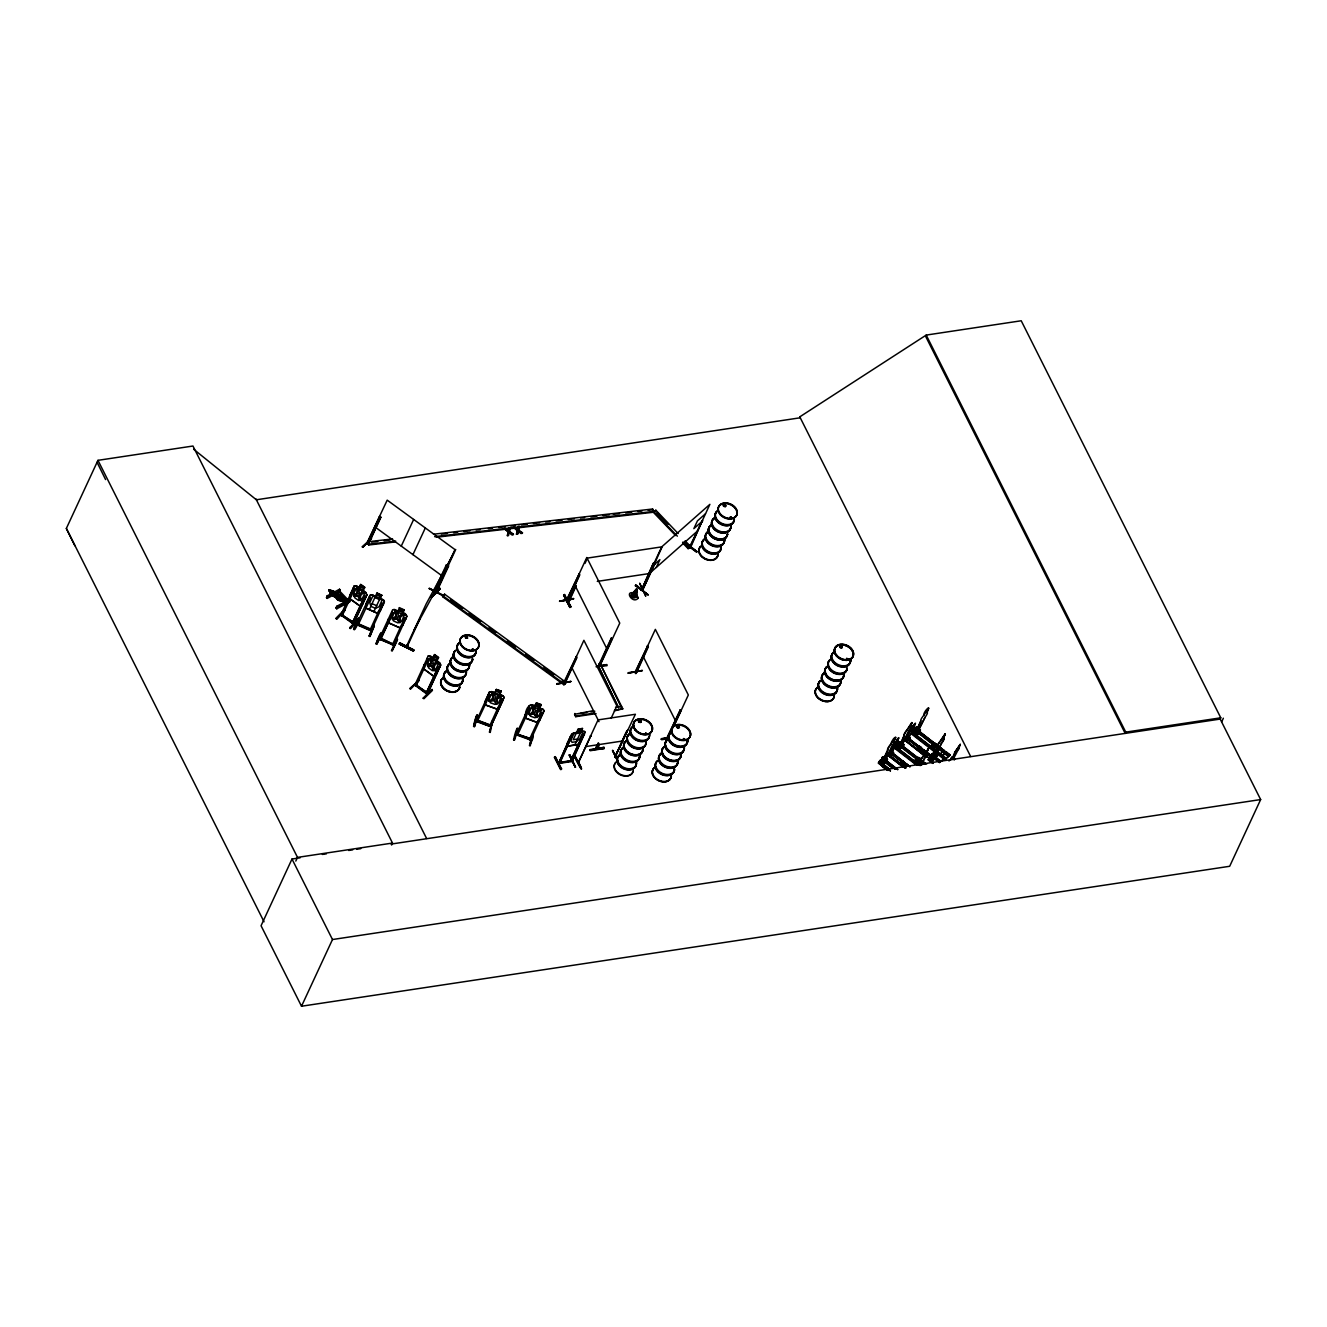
<?xml version="1.0" encoding="UTF-8"?>
<svg xmlns="http://www.w3.org/2000/svg" width="1327" height="1327" viewBox="0 0 1327 1327"><rect width="100%" height="100%" fill="white"/><g stroke="black" fill="none" stroke-linecap="round" stroke-linejoin="round"><path stroke-width="1.5" d="M350.428 594.712L350.262 598.975L360.015 606.041L362.835 603.702M436.683 673.851L433.78 676.272L424.01 669.123L424.192 664.727L424.159 669.09M631.071 595.757L636.778 589.138L636.33 596.885L632.962 597.681L631.071 595.757L636.346 589.138M636.33 596.885L637.076 589.453M563.444 683.156L576.382 656.533L576.946 657.645L564.556 684.317L563.842 682.227L564.589 683.554M599.124 663.915L600.418 665.109L599.24 664.13M596.802 747.947C595.707 742.606 597.283 756.058 599.124 744.165M634.887 672.225L636.015 673.237M636.131 673.469L648.389 646.697L647.825 645.585L634.887 672.49C638.121 670.367 634.256 674.133 636.048 672.607M661.626 739.753L667.597 738.757L661.261 739.139L667.995 738.077L667.929 736.8M341.122 613.986C345.368 613.074 338.02 617.536 342.847 614.633M342.399 615.612L342.25 614.783M567.342 601.015L569.349 599.704L569.183 601.231L576.316 585.522M560.193 762.345L558.601 762.03M572.584 760.454L571.124 760.172M642.583 589.238L641.057 590.349L642.6 590.167L655.405 562.714L654.178 563.112L655.405 562.714M366.866 543.324L387.202 500.146L454.995 549.594L447.564 565.601M368.607 543.572L367.612 541.98L367.479 543.108M445.905 569.15L434.908 592.87C432.519 592.572 433.863 589.652 435.372 591.908M433.813 591.162L435.654 591.61L434.377 590.581M428.538 658.938L427.095 658.391L428.538 658.938L415.981 686.009C411.752 683.256 418.901 685.711 415.334 683.72M416.446 685.031L415.633 685.91L416.562 684.467M426.299 692.329L427.974 692.827L414.87 684.682M883.633 758.132L882.355 757.767M891.495 752.459L890.716 751.447L909.874 766.79M918.583 764.468L895.858 747.051L900.535 743.767M901.066 744.115L900.17 744.663L900.27 743.568M927.291 752.791L929.663 754.317L926.545 757.203L904.251 739.885L905.014 738.509L907.286 740.284L906.855 741.196L910.057 737.829L907.801 736.07L906.573 737.281L907.967 737.414M916.459 728.739L915.365 729.22M917.139 729.651L916.194 728.54M932.947 754.681L932.483 755.411L932.964 754.549M932.085 754.731L933.926 755.362M589.802 750.07L604.034 747.366L604.117 748.577L589.918 750.02M590.084 749.606L604.034 747.366M590.167 750.734L604.133 748.494M607.02 665.69L596.055 666.735M606.655 665.076L596.951 666.22M661.377 739.239L667.365 738.293M882.787 757.103L880.896 760.819L883.633 756.672L880.597 760.587M882.322 758.314L883.135 757.501L882.438 758.447M882.754 757.103L881.941 757.601L883.633 756.672M890.666 751.281L890.052 752.674M890.931 751.812L890.069 751.099L889.14 753.487M897.881 742.407L890.251 754.599L894.564 743.85M895.758 737.314L893.718 741.511A5.325 1.111 -52.2 0 1 893.884 743.07M898.047 740.781L897.964 741.793M898.163 741.279L898.313 737.978M900.104 742.075C896.737 743.833 899.54 746.172 899.806 741.843M898.528 743.452L899.026 742.904M901.066 743.916L900.353 744.447M906.59 737.231L906.839 736.452M910.173 731.592L913.424 725.056M912.047 722.651L910.189 726.897A5.325 1.111 -52.2 0 1 908.381 731.592L901.779 745.011L898.761 747.665L904.118 735.357A5.325 1.111 -52.2 0 1 907.17 729.568L911.782 722.518L910.438 727.096A5.325 1.111 -52.2 0 1 908.63 731.791L902.045 745.21L899.026 747.864L904.367 735.556A5.325 1.111 -52.2 0 1 907.436 729.767L912.031 722.717M915.132 728.108L913.822 731.592L915.215 728.009M928.502 708.037L926.909 712.499A5.325 1.111 -52.2 0 1 925.101 717.194L918.5 730.596L915.497 733.25L920.838 720.943A5.325 1.111 -52.2 0 1 923.891 715.153L928.684 708.104M928.236 748.959L926.379 753.205A5.325 1.111 -52.2 0 1 924.571 757.916L921.286 764.617M931.571 754.864L931.819 753.968L930.476 757.584M932.367 753.968L931.604 754.715M934.208 755.395L934.009 756.058M945.338 734.08L943.298 738.276A5.325 1.111 -52.2 0 1 941.49 742.971L934.888 756.39L932.135 759.243L935.153 756.589L941.739 743.17A5.325 1.111 -52.2 0 0 943.563 738.476L945.073 733.881L940.279 740.947A5.325 1.111 -52.2 0 0 937.227 746.736L931.886 759.044M943.613 758.862L941.656 761.217L941.871 760.404M951.177 758.165L950.364 759.989L952.189 757.219L950.364 759.989M952.703 758.53L951.476 758.231L952.852 758.53M954.81 752.21L952.006 759.309M954.926 752.708L955.009 751.696M960.3 744.58L958.409 749.622M635.6 597.697L637.076 589.636M509.137 527.897L507.395 535.66L508.457 535.494L509.22 532.127L513.4 534.234L512.023 534.963L508.971 532.674L510.198 527.731L508.888 528.445L510.198 527.731M522.224 533.421L518.326 530.518L519.288 526.355L518.227 526.52L516.485 534.283L517.547 534.134L518.31 530.75L522.49 532.873L521.113 533.587L518.061 531.314M517.547 534.134L518.31 530.75M612.444 750.7L618.067 761.267M507.395 535.66L508.357 531.546L504.376 528.61L508.092 532.11M509.95 528.279L509.236 531.895L513.151 534.798M516.485 534.283L517.447 530.186L513.466 527.234L517.182 530.734M518.326 530.518L519.288 526.355M407.787 645.221L406.891 646.962L407.787 645.221L407.372 645.934M436.334 592.754C434.111 594.513 438.01 590.017 435.886 592.257M689.194 547.819L690.504 547.487M884.213 758.862L883.898 758.331M900.784 744.132L900.287 744.845L900.801 743.983M932.616 754.449L932.168 755.03M636.114 592.87L636.96 589.271M474.402 726.748C480.341 710.924 476.26 711.272 473.573 726.45L474.635 726.184M476.758 715.153L473.623 726.4M476.609 720.014L491.338 725.753M477.239 721.871L476.111 720.876L490.89 726.732M489.895 694.784L488.535 694.303L489.895 694.784L477.372 721.357M477.985 720.395L476.343 720.345M485.383 704.919L496.945 709.082L485.383 704.919L485.251 700.938L489.348 692.113L491.62 691.583L494.772 692.843L496.331 689.443L501.241 691.218L496.331 689.443M489.348 692.113L491.637 691.715L503.049 695.829L504.061 697.571L490.675 726.698M491.189 725.703C489.116 723.298 488.983 728.374 490.127 724.758L491.289 725.305M489.779 724.758L476.791 719.947L476.211 720.959M492.732 720.345L490.244 732.454L489.414 732.156L492.715 720.909M492.765 720.362L489.58 732.106M499.98 706.379L496.945 709.082M501.871 699.113L503.115 699.976L501.871 699.113L489.514 726.3M503.049 695.829L499.715 694.502L501.241 691.218M504.061 697.571L503.082 695.713M513.599 739.836C516.9 724.16 520.035 725.023 514.428 740.134L513.599 739.836L514.428 740.134M514.246 740.002L517.331 728.739M516.137 734.262L516.369 733.731M516.468 733.35C519.239 737.696 514.461 731.774 517.895 734.611L531.314 738.691M517.812 734.312L517.679 734.926M543.937 710.824L539.84 719.682L536.954 722.485L525.442 718.189C524.862 713.744 526.321 705.699 531.629 704.969C533.902 703.609 547.305 712.931 542.975 709.182M529.921 708.187L528.561 707.689L529.921 708.187L517.414 735.258M529.324 705.632L531.629 704.969M534.781 706.246L536.34 702.829L541.267 704.604L539.741 707.888M531.364 739.139L529.456 739.073M531.016 739.72C532.044 736.535 530.468 742.39 529.506 739.172M529.423 745.542L532.757 733.731L530.253 745.84C528.163 745.807 534.2 739.272 533.288 734.495M529.672 745.542L532.757 733.731M541.897 712.499L543.141 713.379L541.897 712.499L529.39 739.57M539.989 719.765L536.888 722.319M634.372 597.979L636.96 589.752M471.699 649.417L473.175 649.417M473.308 650.048L472.876 648.969M638.884 720.959C636.529 723.497 644.391 720.81 640.095 722.568M641.057 721.324L640.161 721.772M645.42 733.649L646.083 733.483M646.481 734.113C645.718 731.442 645.337 734.196 646.647 734.03M723.447 506.068L723.381 504.791M723.63 505.156L725.487 504.791L725.537 506.649M723.796 504.741L724.061 506.051M729.883 517.63L731.061 518.193M730.066 517.679L730.812 516.983L729.933 517.298M731.077 517.696L730.795 517.049M731.492 518.077L731.044 516.999M677.649 727.71L677.997 726.018M677.533 727.296L679.042 727.014M684.848 739.106L683.753 738.558L683.438 739.504M683.82 738.625L684.417 739.902L684.417 738.874M840.356 646.796L840.505 645.818M840.97 647.194L841.617 646.017M847.024 659.204L846.676 658.275M847.654 658.706L847.124 658.491M847.754 658.739L847.356 659.619M901.381 762.793L902.725 762.063L903.637 763.191M903.737 763.241L902.692 764.037L901.564 763.091M918.002 747.781L919.528 749.224M883.765 759.226L884.462 758.613M569.018 601.247L567.774 601.38L567.906 599.904M573.563 732.985C566.463 736.734 584.477 728.324 585.091 732.156L571.937 760.952L558.252 763.091L558.816 762.03L560.21 762.594M583.051 734.461L570.527 761.167L583.051 734.461L584.311 734.262L572.07 761.516L572.75 760.371M572.119 761.416L558.402 763.589L559.911 761.814M641.389 590.366L653.382 563.212L654.642 563.013L642.384 590.283L662.156 546.807L587.479 558.07L584.991 563.394M640.991 589.901L642.633 588.69M643.147 588.01L643.064 589.57L641.206 590.316M882.754 757.302L883.002 757.85M890.483 751.563L890.367 751.016M895.659 738.111C894.862 735.125 890.765 743.203 890.716 744.165A5.325 1.111 -52.2 0 0 887.647 749.971C875.339 776.129 888.675 756.058 892.175 746.404A5.325 1.111 -52.2 0 0 893.983 741.71L895.393 737.912M897.682 740.615L898.877 737.679L895.277 743.236M898.445 743.435L898.761 743.319M910.222 731.243L911.732 728.639M913.656 728.523L915.514 723.215L913.59 725.189M914.436 727.179L914.403 725.985M915.68 728.075C914.27 728.025 918.549 727.378 913.822 731.592M916.94 729.916L917.421 729.585M926.909 712.499C932.334 702.464 922.995 712.135 923.891 715.153M921.535 764.816L924.836 758.115A5.325 1.111 -52.2 0 0 926.644 753.421L928.17 748.826L923.376 755.876A5.325 1.111 -52.2 0 0 920.308 761.665L918.782 765.181M359.086 618.465L358.025 618.647L353.612 629.396C357.826 630.69 362.951 602.558 354.425 629.744M358.108 618.631L353.629 629.363M357.958 625.233L358.522 623.69L357.278 623.192L356.548 624.569L370.067 595.359L372.24 594.878L375.508 596.321L372.622 596.536L369.769 602.657L370.946 606.356L375.425 608.33L379.058 606.754L381.894 600.633L380.003 598.477L383.503 599.854L384.465 601.728L371.013 630.988M358.638 623.872L371.792 629.545M370.565 598.162L369.238 597.581L370.565 598.162L358.025 625.216M382.276 603.271L383.453 604.216L382.276 603.271L370.084 629.91M370.333 628.981L371.66 629.993M369.088 636.131L373.484 625.415L374.314 625.747L369.901 636.496L369.42 635.666M369.254 636.114L373.832 624.951M374.314 625.714L369.918 636.462M370.034 595.475L372.306 594.944L383.437 600.003L384.249 601.811M380.401 610.503L377.332 613.256L366.07 608.28L366.152 604.233M376.934 593.036L381.695 595.276L376.934 593.036L369.37 609.557M380.219 598.444L381.745 595.159M377.332 613.256L366.053 608.098M380.385 610.536L384.299 601.695M376.072 643.777C380.716 629.595 384.913 629.064 376.835 644.192L376.039 643.827L380.733 633.145M376.802 644.01L381.662 632.979M388.446 618.813L388.562 622.811L399.809 627.837L402.861 625.117M394.816 609.475C388.529 609.375 405.432 611.631 405.913 614.583L406.941 616.325L393.505 645.519L394.019 643.993L392.775 643.479M393.074 612.659L391.764 612.079L393.074 612.659L380.567 639.216M388.562 622.811L399.809 627.837M399.377 607.7L404.171 609.839L402.446 613.157L404.37 615.214L401.534 621.335L397.918 622.894L393.455 620.887L392.278 617.188L395.114 611.067L398.017 611.05M402.695 613.008L404.171 609.839M404.735 617.884L405.896 618.83L404.735 617.884L392.56 644.524M392.261 651.026C401.335 628.451 397.038 644.209 391.448 650.728L396.375 639.631M882.555 762.478L887.912 750.17A5.325 1.111 -52.2 0 1 890.964 744.364L895.576 737.331M893.635 746.255L890.069 754.466L897.467 742.291M919.047 765.38L920.573 761.864A5.325 1.111 -52.2 0 1 923.625 756.075L928.419 749.025M932.135 759.243L937.492 746.935A5.325 1.111 -52.2 0 1 940.544 741.146L945.139 734.096M952.189 759.442L955.042 752.873M632.962 597.681L636.761 589.802M74.893 545.729L66.35 528.445L97.966 460.336L192.962 446.021L392.51 843.06L391.614 845L391.15 844.072L1220.193 719.068L1220.774 717.807L1021.226 320.769L926.213 335.084L799.783 416.844L970.634 756.49M337.39 592.937L346.364 602.342L347.127 600.716L338.153 591.295L337.39 592.937L327.172 598.411L327.089 595.906L330.655 593.998M327.172 598.411L327.089 595.906M339.579 589.205L339.563 591.626L339.579 589.205L334.222 592.091M362.785 547.305L371.494 538.331L362.785 547.305L362.089 546.79L371.212 538.696M340.326 590.001L339.198 590.598L348.255 600.103L349.698 599.323L350.527 600.202L349.781 601.828L336.776 608.811L335.947 607.948L336.71 606.306L347.127 600.716M367.015 543.407L379.688 516.369L380.832 517.198L368.292 544.269L380.832 517.198M336.776 608.811L337.539 607.185L350.527 600.202M395.313 541.947L368.69 544.999L367.977 541.764L392.56 538.944M336.676 619.012L345.236 609.922L336.676 619.012L335.963 618.498L344.356 609.956L335.996 618.448M342.101 615.91L354.657 588.84L353.198 588.309L354.657 588.84M359.119 587.944L360.645 584.361L364.875 587.347L363.067 590.731L364.759 593.235L361.906 599.356L358.589 600.501L354.641 597.697L353.762 593.584L356.598 587.446L359.219 587.844L360.745 584.577M349.681 628.119C360.38 615.828 362.138 617.801 350.245 628.633C357.427 616.01 363.797 616.358 349.814 627.588M364.626 596.42L366.07 596.934L364.626 596.42L352.236 623.093L353.463 624.038L367.015 594.795L363.349 590.631M364.908 596.122L352.534 622.794M352.75 622.811L352.982 621.733L354.276 622.678L353.828 623.723L340.973 614.6M366.849 594.745L353.33 623.989L340.823 615.048L354.375 585.804L350.179 594.712L350.112 599.008L360.015 606.041M370.017 595.292L365.837 604.266L366.07 608.28M401.268 546.127L413.659 519.454M373.915 611.614L381.529 595.193M369.586 630.259L370.183 628.915M412.929 554.636L425.32 527.947M392.576 609.873L379.074 639.133L380.02 637.74L381.297 638.436M380.534 639.714L392.925 613.024M399.427 607.584L397.967 611.166L394.782 609.723M300.101 857.806L292.006 859.017L261.054 925.732L301.511 1006.231L1229.681 866.282L1260.65 799.567L1220.193 719.068M392.046 644.856L392.858 643.578M402.662 625.15L406.775 616.292M295.805 861.074L297.513 857.391L97.966 460.336M443.284 595.956L429.251 588.243L443.583 595.392M407.804 645.138L406.278 646.83L426.232 603.818L455.742 549.478L435.273 593.401M419.697 619.361L407.024 646.946M430.827 596.934L431.557 597.432L430.827 596.934L439.619 588.027L440 589.039L431.54 597.449L440 589.006M435.057 591.759L434.559 592.771L447.464 565.8L446.303 564.97L433.929 591.66M434.145 591.66L434.592 590.697L435.521 591.51M448.708 565.932L435.969 593.468M413.41 651.026L399.095 643.877L413.377 651.093L413.924 649.965L399.593 642.898M442.538 596.636L444.578 594.181L565.965 682.327L565.584 683.156L563.925 684.782L442.538 596.636L444.578 594.181M410.458 689.012L419.266 680.104L409.744 688.481L410.458 689.012L418.934 680.486M414.754 685.263L428.273 655.903L430.28 655.82L439.983 662.919L440.763 665.059L427.277 694.27L426.514 693.042M414.804 685.213L415.467 683.704M432.984 657.794L434.51 654.51L438.673 657.545L436.865 660.929L440.514 665.092M432.021 689.509L432.403 690.455L423.844 698.798L423.462 697.836M438.673 666.353L426.033 693.507L438.374 666.652L439.818 667.199L438.374 666.652M440.614 664.993L427.194 694.286L414.704 685.08M508.623 530.767L505.504 528.445L504.127 529.158M508.457 535.494L507.644 535.113M513.201 527.798L514.594 527.068L517.696 529.39M518.227 526.52L519.039 526.919M301.511 1006.231L332.48 939.533L292.006 859.017M489.481 692.213L476.177 721.556L476.791 719.947M477.554 721.921L478.118 720.561M496.431 689.609L494.888 693.026L491.952 693.109L489.099 699.229L490.343 702.746L494.938 704.405L498.62 702.663L501.457 696.526L499.499 694.552L501.025 691.267M503.912 697.421L499.815 706.296L496.879 708.933M503.115 699.976L490.741 726.665L476.194 721.49M568.487 600.003L573.762 598.593L559.53 601.164L573.529 599.008M611.747 639.398L611.183 638.287L611.747 639.398L599.34 666.187L598.726 664.844L599.837 666.005L619.759 623.109L586.783 557.506L566.878 600.401L559.828 600.816M564.224 595.01L570.925 606.787L569.88 607.467L563.66 595.11L569.897 607.434M564.638 594.496L563.61 595.176M578.771 573.795L579.335 574.89L567.508 601.629L579.833 574.823L579.252 573.712L566.314 600.351M567.541 599.522L566.961 601.579M567.508 601.629L573.131 588.972M569.2 599.754L569.183 601.164M570.129 597.946L575.238 586.932M517.729 728.324L516.717 728.54M529.506 705.599L516.07 734.76L530.7 740.084M541.051 704.654L539.492 708.071L542.942 709.298M529.241 739.521L529.805 738.144M530.568 740.118L544.12 710.841M570.909 681.448L556.942 683.637M563.925 683.09L564.373 682.111L564.672 684.4M564.124 683.322L583.897 640.311L616.873 705.914L611.1 718.371M563.925 684.782L576.449 657.711L575.885 656.6M675.592 535.544L653.315 512.255L652.602 509.004L433.514 534.217M436.268 537.236L653.315 512.255L655.87 510.232L678.163 533.537M655.87 510.232L653.315 512.255M638.138 598.145C633.145 604.515 624.204 591.096 633.294 592.787M593.186 710.708L574.541 714.308L575.736 716.696L596.039 713.627M598.278 665.839L618.498 707.673L598.278 665.839L600.998 665.424L622.811 708.817L614.301 710.874M611.183 638.287L598.709 665.126L599.356 666.071L599.671 664.993M599.671 663.799L599.422 665.009L611.664 638.204M575.736 716.696L574.923 713.462M600.368 665.159L599.87 665.955M621.218 707.258L600.998 665.424M645.635 596.039L639.631 583.183L645.801 595.923M571.473 734.279L567.309 743.203L567.375 746.238L578.157 744.596L585.091 732.156M558.65 763.556L570.643 736.402L571.904 736.203L559.314 762.793M558.468 763.506L570.643 736.402M571.904 736.203L559.712 763.373L560.11 761.897M641.422 590.432L653.382 563.212M638.27 597.896L636.512 594.413M641.687 589.868L661.692 546.89L709.895 504.326L689.509 548.366M580.911 731.724L582.586 728.423L577.991 729.12L576.631 732.62L573.762 733.931L570.925 740.051L572.003 742.34L576.283 741.693L579.799 738.724L582.653 732.587L580.861 731.84M561.62 768.914L560.575 769.594L554.321 757.286L555.316 756.622L561.586 768.914M569.051 754.997L575.321 767.271L569.83 754.864M656.268 567.425L659.884 559.646L653.614 565.186M574.757 744.978L582.387 728.556L578.157 729.336M571.24 760.089L571.058 761.615M648.024 594.861L635.898 584.776L635.202 585.705L648.123 594.728M571.871 760.902L572.319 759.94M581.077 768.748L574.475 756.49C585.688 779.894 581.972 765.082 574.475 756.506M590.946 735.589L578.207 762.909L598.062 719.897L635.401 714.274L614.865 757.269L626.178 731.99M628.169 673.054L642.334 670.483L628.351 672.689M598.626 744.248L596.47 748.892L596.304 746.686M682.559 542.826L688.132 548.648L690.687 546.641L685.114 540.819M598.062 743.137L596.536 747.831M598.56 743.054L596.387 747.715L597.001 748.776M689.078 548.034L702.365 520.549L690.455 547.752M690.687 546.641L689.675 548.3L689.99 547.122M635.583 673.585L647.908 646.78L647.344 645.668M696.493 552.082L689.493 546.956L690.438 546.26M617.818 761.598L612.593 750.236L618.083 761.25M627.256 730.58L614.915 757.385L627.654 730.049M661.261 739.139L667.514 737.679L661.526 738.608M667.813 735.871L667.813 737.978L668.244 735.672M667.746 735.739L668.377 736.983L680.801 711.189L680.237 710.078L667.332 736.883M668.41 737.878L667.846 736.767L680.237 710.078M673.983 725.886L688.331 694.983L655.356 629.38L635.451 672.275L636.015 673.386M880.033 760.271L879.386 761.665L882.787 764.302L883.434 762.909C873.713 756.241 882.969 769.892 888.31 769.975M883.434 762.909L882.273 764.949L887.597 759.226L884.197 756.589L887.249 759.542L882.787 764.302M891.097 750.883L893.602 752.426L893.071 753.587L890.052 756.257L890.815 754.881L888.559 753.122L887.697 754.648L905.362 768.25M892.938 753.57L893.37 752.641L890.765 750.584L889.853 752.525L907.635 766.11M889.836 752.807L891.329 750.667M893.95 745.326L896.969 740.118M915.613 764.435L894.796 748.411L896.488 745.658L899.888 748.295L899.242 749.689L904.052 744.613L900.668 741.975L899.291 743.203M895.858 747.051L896.488 745.658M898.429 743.054L897.367 746.205L898.694 742.589M917.786 765.165L895.343 747.715L900.668 741.975M899.888 748.295L898.727 750.352L904.052 744.613M927.158 756.705L904.583 739.438L905.014 738.509M907.22 735.971L905.595 738.874L907.22 735.971L910.057 737.829M907.286 740.284L906.507 741.644L909.526 738.973M920.175 730.314C908.796 721.142 928.933 733.051 915.713 735.075L916.36 733.682L912.959 731.044L911.666 733.333L945.355 759.276M916.26 727.229L915.215 730.381M902.891 760.902L899.772 763.788L902.891 760.902L905.047 762.892M916.36 733.682L915.199 735.739L920.523 730.016M902.144 765.331L905.163 762.66M904.151 766.89L907.17 764.236L909.327 766.226M919.362 746.288L916.227 749.191L919.362 746.288C926.495 747.947 912.628 754.549 921.618 748.046M913.474 761.316L917.985 757.319C928.718 759.907 907.817 769.478 921.386 759.956M923.625 749.622L920.507 752.509L923.625 749.622L925.782 751.613M922.879 754.035L925.898 751.381M929.928 746.703L934.457 742.705L937.841 745.343L933.329 749.34M924.239 762.66L926.661 764.07M929.663 754.317L928.917 755.179L908.481 738.923M929.613 757.037L928.966 758.43L932.367 761.068L932.997 759.674L929.613 757.037L928.452 759.094L933.362 762.925M930.177 757.352L931.836 754.399M932.914 753.222C929.049 760.918 935.651 750.501 931.537 754.433M928.966 758.43L933.777 753.354L937.177 755.992L931.853 761.731L932.997 759.674M933.777 753.354L928.618 759.177M937.177 755.992L932.367 761.068M944.094 750.684L940.86 747.698L937.691 750.7M939.732 754.317L944.26 750.336M946.516 752.094L941.838 756.44L946.516 752.094L949.916 754.731L948.341 756.556L914.966 730.497M949.004 760.985L952.006 758.049M951.127 759.243L952.554 757.17L954.826 758.928L954.163 760.056M960.317 744.397L957.082 749.009L960.151 744.314M926.213 335.084L1125.76 732.139L1125.18 733.383L925.632 336.345M1221.653 721.905L1223.361 718.222M413.626 650.595L399.626 642.832L413.891 650.031M893.386 744.016A5.325 1.111 -52.2 0 1 891.91 746.205L885.325 759.625L882.306 762.279M909.99 731.459L906.706 739.985L908.713 738.21L913.921 727.677M920.838 720.943L915.232 733.051L918.251 730.397L925.101 717.194M578.39 761.399L579.302 761.814L578.423 761.316M890.334 751.215L890.765 750.584M933.213 753.454L931.786 754.101M955.175 751.828L957.082 749.009M959.023 748.146L953.3 759.177M399.062 643.96L413.676 650.529M407.057 644.856L406.725 645.851M406.327 646.73L407.688 645.254M436.069 591.427L435.82 592.373M413.858 630.507L443.351 576.15M429.069 588.641L443.384 595.74M897.135 739.803L898.213 738.393M955.506 751.182L956.502 749.738M631.752 596.868L636.23 589.453M641.654 589.752L642.6 589.055M690.836 546.724L689.824 547.271L690.886 546.658M566.38 600.467L566.762 599.655M600.302 665.026L599.356 664.827M636.462 672.407L636.031 671.412L635.384 672.142M951.459 758.099L952.006 758.314M581.326 768.184L575.089 755.892M887.912 770.456L878.341 763.025L883.384 758.331M889.355 769.179L879.751 761.532L878.922 762.527M887.498 754.914L903.438 767.288L887.431 754.963L890.799 751.828L910.007 766.757M896.14 747.101L895.211 747.947L917.703 765.248M898.412 745.177L899.109 744.563L924.438 764.269M904.483 739.836L926.677 757.269M906.291 738.194L907.535 737.115M912.196 733.018L912.843 732.404L911.267 733.798L944.741 759.807L949.916 755.163L919.644 731.658M928.684 755.478L907.95 739.388L928.983 755.063M932.798 763.423L927.921 759.79L929.199 758.546M945.139 759.326L946.317 758.397L912.677 732.322M952.122 758.364L951.077 759.011L951.99 757.07L954.826 758.928M634.223 592.058L636.545 589.088M465.047 636.827L467.303 636.761M465.744 636.545C464.019 637.026 469.294 636.33 466.573 638.287M465.843 636.628L465.893 638.022M467.767 638.071L465.412 637.889M639.183 720.379L639.796 722.054M640.593 721.954L639.763 722.07M646.299 733.748L645.768 733.284M676.604 726.4L678.86 726.317M676.919 726.118L676.521 726.98M677.069 726.499L678.147 726.184M677.301 726.881L678.877 727.179M678.346 727.843L678.744 726.217M683.305 738.824L684.765 739.753M840.057 646.398L841.915 646.564M841.65 647.41L841.981 646.564M842.114 647.742L842.33 646.813M847.771 659.204L846.377 658.955M917.919 747.964L919.196 747.449L920.109 748.594M567.409 743.02L567.525 746.106L578.025 744.381L581.093 741.13M635.616 585.307L648.107 594.811M878.391 763.008L887.995 770.373M904.55 739.786L926.594 757.352M907.154 737.364L929.646 754.632L907.137 737.198L904.583 739.438M933.279 763.008L928.585 759.21M931.62 756.49L940.163 762.179L935.104 758.563M945.703 758.944L913.739 734.262M948.739 756.091L915.414 729.867M949.833 755.279L916.128 729.07M329.494 590.814L328.947 589.752L331.767 593.401M329.776 590.897L328.731 590.664L337.34 592.738L337.572 593.849M331.584 593.252L329.743 592.671L331.883 593.269L330.788 591.66L334.255 592.738L340.873 599.671L335.084 596.619M333.923 591.295C362.802 619.245 338.7 590.1 328.831 589.868M333.16 596.271L335.134 596.719L333.16 596.271L329.859 592.555M337.091 599.373L346.347 602.11L337.091 599.373L344.29 602.06M337.738 600.053L337.506 598.925M631.105 594.645L636.23 589.271M359.036 587.728L356.3 585.804L366.219 592.671M345.236 609.922L336.643 618.797M366.998 543.34L367.977 544.12M446.303 564.97L447.166 566.098M431.159 596.486L439.569 587.994M565.965 682.327L564.307 683.952L442.919 595.806M428.273 655.903L432.984 658.092L434.592 654.725L438.391 657.645M424.01 669.123L433.78 676.272M423.147 698.284L431.988 689.41M914.502 723.646L915.265 723.597M907.403 737.198L904.367 739.935M702.796 520.881L701.552 521.279M705.483 513.781L697.438 520.881L693.839 528.66L701.867 521.561M649.318 573.579L697.504 531.016M915.182 728.672L916.559 727.461M912.959 731.044L915.995 733.997M888.559 753.122L890.815 754.881M879.386 761.665L883.201 758.298L897.832 769.577M890.666 751.812L888.128 754.051L905.993 767.686M916.327 729.104L911.798 733.101L945.405 759.226M906.54 739.852L908.713 738.21M937.841 750.352L940.86 747.698M921.22 765.314L924.388 762.312M949.916 754.731L945.438 759.177M377.316 612.991L380.235 610.453M399.742 627.688L402.711 625.034M359.965 605.858L362.802 603.486M433.73 676.09L436.55 673.734M477.388 715.353L474.369 726.566M344.987 601.529L338.999 600.517M556.677 684.019L570.925 681.464L556.693 684.218M615.728 755.76L615.247 756.307M688.132 548.648L690.272 547.338L684.732 541.648M642.815 588.077L642.368 590.084M465.694 636.96L467.27 637.408M473.059 650.114L471.765 649.782M678.711 727.445L678.678 726.284M679.142 727.843L677.45 728.075L676.67 726.599M918.068 747.798L920.026 748.345M357.278 623.79L370.316 629.462M381.065 638.851L379.522 638.088M394.119 644.623L381.181 638.27M696.625 551.932L687.32 544.733M326.342 597.548L333.044 594.048M335.947 607.948L342.897 604.216M879.22 762.245L890.467 770.838M949.701 755.245L917.753 730.563M489.331 725.736L490.99 726.333M570.892 606.787L564.522 594.562M570.494 607.302L564.357 594.927M569.383 600.302L567.475 600.733M356.698 624.204L371.361 630.59M379.223 638.685L393.804 645.154L379.34 639.249M723.679 504.459L724.924 506.068M724.028 504.89L725.322 505.255M725.123 505.969L725.04 504.758M465.512 636.429L466.689 636.496M467.237 637.972L466.208 637.889M841.832 647.725L840.389 647.808L839.593 646.315M638.934 720.262L640.294 720.561M640.394 721.772L640.725 720.727M646.498 733.947L645.204 733.615M919.445 749.423L920.192 748.411M902.974 764.02L903.272 762.328M631.834 593.832L633.079 593.551M591.162 736.004L590.316 735.689M653.597 563.643L654.858 563.444M596.934 666.088L606.92 664.545M642.384 670.533L628.152 673.27M570.859 736.833L572.119 736.634M583.266 734.876L584.527 734.694M559.977 762.179L571.058 760.902L558.849 762.627M575.487 767.122L569.83 754.814M504.376 528.61L505.504 528.445M513.466 527.234L514.594 527.068M516.734 533.736L517.812 533.57M597.299 581.392L649.782 573.48M597.88 666.668L600.617 666.254M615.512 707.341L621.6 706.428M580.629 713.379L586.716 712.466M590.78 711.853L594.828 711.239M576.134 715.867L594.396 713.113M614.683 710.045L622.811 708.817M573.579 733.085L576.465 732.404M580.927 731.973L584.145 731.492M580.347 732.935L576.067 733.582L573.214 739.703L577.51 739.056M585.671 746.587L623.01 740.947M1125.76 732.139L1220.774 717.807M297.513 857.391L392.51 843.06M322.361 854.439L326.409 853.842M348.653 850.474L352.7 849.861M356.747 849.263L360.795 848.65M332.48 939.533L1260.65 799.567M371.693 542.129L377.83 541.416M383.984 540.719L390.121 540.006M441.31 534.117L447.448 533.404M453.602 532.708L457.699 532.227M463.836 531.53L469.974 530.817M476.128 530.103L480.225 529.639M488.402 528.693L492.499 528.229M498.653 527.516L504.791 526.802M510.928 526.106L515.025 525.625M521.163 524.928L527.317 524.215M533.454 523.518L539.591 522.805M545.745 522.092L549.842 521.627M555.98 520.914L562.117 520.217M568.271 519.504L574.409 518.791M580.546 518.094L584.643 517.613M590.78 516.916L596.934 516.203M603.072 515.506L609.209 514.793M613.306 514.312L619.46 513.615M625.598 512.902L631.735 512.205M637.889 511.492L641.986 511.028M648.123 510.314L652.221 509.85M369.088 544.17L395.695 541.101M434.609 536.639L653.697 511.409L677.367 536.174M534.93 706.279L531.961 706.495L529.125 712.616L530.369 716.132L534.947 717.791L538.629 716.049L541.482 709.928L539.525 707.938M356.399 585.705L354.276 585.904L356.399 585.854M341.553 613.721L341.105 614.583M434.709 592.787L433.63 592.008M568.437 600.517L567.259 599.29M724.907 505.969C728.025 505.04 723.265 508.44 723.298 505.056M725.222 506.549L723.845 506.168M840.323 645.635L841.799 646.05M841.053 647.576L841.915 647.145L841.003 646.133M841.517 647.808L840.588 647.394M639.879 720.296L639.315 721.855M639.498 720.644L640.759 721.44M902.426 762.013L901.398 763.025M415.003 684.782L426.166 692.943M433.066 657.993L430.479 657.578L427.642 663.699L428.505 667.846L432.386 670.699L435.687 669.588L438.54 663.467L436.965 660.846M569.266 754.897L575.553 767.172M841.169 645.785L840.074 646.962M466.739 638.038L465.677 637.126M472.445 650.296L473.075 649.235M919.246 749.241L917.952 748.229M902.775 763.854L901.929 763.523M639.631 720.163L641.024 720.86M572.07 760.918L571.191 760.62M393.787 644.54L393.306 645.569M328.731 590.664L337.987 593.418M328.963 590.001L333.923 591.543M330.904 593.385L332.961 595.541M541.018 704.786L536.423 703.128L534.897 706.412L531.613 705.234M525.608 718.123L536.921 722.203M532.492 734.295L533.338 734.594M518.011 734.229L529.672 738.426M516.17 734.378L530.817 739.603M639.913 721.822L639.183 721.158M563.992 684.367L563.511 683.289M596.785 746.603L597.532 747.93L596.47 747.632M371.062 630.906L356.83 624.768M375.01 597.598L379.489 599.572M372.174 603.719L376.652 605.693M402.446 613.157L405.797 614.666L406.725 616.408M381.164 638.718L392.742 644.142M906.656 737.729L929.066 755.146M890.301 752.392L907.817 766.044M887.813 754.632L905.561 768.068M639.415 722.17L638.552 720.86M360.645 584.66L364.593 587.463M354.044 622.512L342.432 615.214L352.783 622.263M379.389 516.651L380.534 517.497M367.927 542.129L368.906 542.909M367.297 543.058L368.524 543.805M450.832 599.837L462.476 608.297M469.128 613.124L480.772 621.567M489.082 627.605L495.734 632.448M507.378 640.891L515.689 646.929M525.674 654.178L533.985 660.216M543.954 667.464L553.94 674.697M562.25 680.734L565.584 683.156M374.828 526.836L442.604 576.266M416.612 685.031L426.531 692.495M518.575 529.971L522.49 532.873M509.485 531.331L513.4 534.234M514.329 527.615L517.447 529.954M686.125 543.257L697.007 551.617M684.334 541.98L696.99 551.634M913.424 725.504L912.312 727.909M917.438 730.961L933.379 743.336M938.156 747.051L949.319 755.71L936.464 745.89M917.339 731.028L933.296 743.419M916.874 731.343L932.798 743.717M935.983 746.189L945.554 753.62M912.312 732.438L936.447 751.115M939.632 753.603L942.817 756.075M933.428 753.67L936.829 756.307M932.781 755.063L941.042 761.399M934.39 756.556L940.777 761.499M934.092 756.954L940.461 761.897M933.113 757.8L939.582 762.677M929.265 757.352L932.649 759.989M904.782 738.724L907.054 740.483M900.32 742.291L903.704 744.928M899.673 743.684L925.45 763.639M901.282 745.177L925.184 763.738M900.983 745.575L916.907 757.949M921.601 761.731L924.886 764.136M900.403 745.94L918.118 759.542M900.005 746.421L922.414 763.672M896.14 745.973L899.54 748.61M896.223 746.935L920.258 765.629M897.268 748.876L918.085 764.883M890.417 752.293L908.016 765.861M891.429 754.035L907.436 766.376M889.671 755.627L905.611 768.018M884.993 759.757L897.649 769.61M886.005 761.482L895.675 768.847M882.488 759.077L895.36 769.113M883.948 760.553L895.277 769.196M893.204 768.383L881.957 759.79L893.104 768.449M879.685 760.587L883.069 763.224M879.751 761.532L889.455 769.096M890.384 770.921L878.872 762.312L888.576 769.876M193.676 449.256L256.36 499.781L800.38 417.756L799.916 416.827M723.945 505.587L725.305 506.217L725.471 505.089M573.231 598.494L559.579 601.396M656.882 512.537L668.028 524.182M682.941 541.997L688.514 547.819M341.022 594.944L346.198 600.385M329.129 590.216L337.34 599.29L334.968 596.735M330.025 592.688L333.226 596.039M336.71 606.306L337.539 607.185M567.077 600.501L567.525 601.363M723.895 505.886L723.729 504.94M679.756 710.161L680.32 711.272M595.906 747.781L596.47 748.892M642.965 656.052L675.941 721.656M574.392 584.179L607.368 649.782M571.522 667L598.991 721.672M255.895 498.852L426.614 838.515M66.35 528.445L264.04 921.784M97.053 462.294L105.596 479.578M652.602 509.004L653.697 511.409M367.596 542.594L368.69 544.999M366.02 592.837L366.766 594.844M679.092 726.615L679.457 727.511M431.856 689.874L423.296 698.218M525.442 714.357L525.575 718.255M646.133 741.179A10.118 7.332 24.9 0 1 633.062 746.902A10.118 7.332 24.9 0 1 630.491 733.284M649.085 736.585A9.953 7.216 24.9 0 1 636.164 740.234A9.953 7.216 24.9 0 1 631.917 727.926M646.183 740.731A9.953 7.216 24.9 0 1 634.505 746.902A9.953 7.216 24.9 0 1 629.064 734.047M645.071 745.741A9.953 7.216 24.9 0 1 630.557 746.222A9.953 7.216 24.9 0 1 630.209 734.196M645.602 741.975A9.953 7.216 24.9 0 1 645.668 743.949M642.932 747.715A9.953 7.216 24.9 0 1 630.076 753.354A9.953 7.216 24.9 0 1 627.555 739.952M645.95 741.544A10.118 7.332 24.9 0 1 632.896 747.267A10.118 7.332 24.9 0 1 630.325 733.665M649.55 733.814A10.118 7.332 24.9 0 1 636.479 739.537A10.118 7.332 24.9 0 1 633.908 725.919M649.6 733.367A9.953 7.216 24.9 0 1 636.744 739.006A9.953 7.216 24.9 0 1 634.206 725.604M642.799 750.137A9.953 7.216 24.9 0 1 628.749 753.139A9.953 7.216 24.9 0 1 627.339 740.383M649.434 736.203A10.118 7.332 24.9 0 1 636.313 739.919A10.118 7.332 24.9 0 1 631.984 727.395M642.948 749.871A10.002 7.232 24.9 0 1 628.849 752.89A10.002 7.232 24.9 0 1 627.455 740.084M636.396 762.162A10.118 7.332 24.9 0 1 623.325 767.885A10.118 7.332 24.9 0 1 620.754 754.267M639.282 755.594A9.953 7.216 24.9 0 1 626.427 761.217A9.953 7.216 24.9 0 1 623.889 747.814M636.446 761.715A9.953 7.216 24.9 0 1 623.574 767.354A9.953 7.216 24.9 0 1 621.053 753.952M635.865 762.959A9.953 7.216 24.9 0 1 623.01 768.582A9.953 7.216 24.9 0 1 620.472 755.179M633.261 770.688A9.953 7.216 24.9 0 1 620.339 774.338A9.953 7.216 24.9 0 1 616.093 762.013M636.28 764.551A10.118 7.332 24.9 0 1 621.998 767.603A10.118 7.332 24.9 0 1 620.572 754.648M639.813 754.798A10.118 7.332 24.9 0 1 627.953 761.051A10.118 7.332 24.9 0 1 622.429 747.997M639.913 756.34A9.953 7.216 24.9 0 1 626.991 759.989A9.953 7.216 24.9 0 1 622.745 747.665M642.484 750.783A9.953 7.216 24.9 0 1 629.579 754.449A9.953 7.216 24.9 0 1 625.316 742.125M639.631 755.179A10.118 7.332 24.9 0 1 627.771 761.433A10.118 7.332 24.9 0 1 622.247 748.378M642.699 750.435A10.002 7.232 24.9 0 1 629.728 754.101A10.002 7.232 24.9 0 1 625.465 741.743M633.045 771.12A9.953 7.216 24.9 0 1 620.14 774.769A9.953 7.216 24.9 0 1 615.894 762.444M475.647 652.751A9.953 7.216 24.9 0 1 461.597 655.754A9.953 7.216 24.9 0 1 460.204 642.998M472.81 658.872A9.953 7.216 24.9 0 1 459.888 662.538A9.953 7.216 24.9 0 1 455.642 650.213M472.18 658.126A9.953 7.216 24.9 0 1 460.502 664.296A9.953 7.216 24.9 0 1 455.061 651.441M469.459 663.882A9.919 7.182 24.9 0 1 456.654 669.488A9.919 7.182 24.9 0 1 454.133 656.135A10.002 7.232 24.9 0 0 456.554 669.72A10.002 7.232 24.9 0 0 469.459 664.064M472.578 659.718A10.118 7.332 24.9 0 1 459.457 663.434A10.118 7.332 24.9 0 1 455.144 650.927M472.76 659.353A10.118 7.332 24.9 0 1 459.64 663.052A10.118 7.332 24.9 0 1 455.31 650.545M476.111 649.981A10.118 7.332 24.9 0 1 463.057 655.704A10.118 7.332 24.9 0 1 460.486 642.086M476.161 649.533A9.953 7.216 24.9 0 1 464.5 655.704A9.953 7.216 24.9 0 1 459.059 642.849M475.945 650.346A10.118 7.332 24.9 0 1 462.874 656.069A10.118 7.332 24.9 0 1 460.303 642.467M469.31 664.363A10.002 7.232 24.9 0 1 456.405 670.019A10.002 7.232 24.9 0 1 453.867 656.566M462.957 678.329A10.118 7.332 24.9 0 1 449.886 684.052A10.118 7.332 24.9 0 1 447.315 670.434M465.843 671.761A9.953 7.216 24.9 0 1 454.182 677.915A9.953 7.216 24.9 0 1 448.742 665.076M463.007 677.881A9.953 7.216 24.9 0 1 451.329 684.052A9.953 7.216 24.9 0 1 445.905 671.197M462.426 679.125A9.953 7.216 24.9 0 1 449.571 684.749A9.953 7.216 24.9 0 1 447.05 671.346M462.775 678.694A10.118 7.332 24.9 0 1 449.72 684.417A10.118 7.332 24.9 0 1 447.149 670.815M466.44 672.971A10.118 7.332 24.9 0 1 452.159 676.024A10.118 7.332 24.9 0 1 450.732 663.069M466.424 670.517A9.953 7.216 24.9 0 1 453.569 676.156A9.953 7.216 24.9 0 1 451.031 662.754M469.012 666.934A9.919 7.182 24.9 0 1 456.156 670.583A9.919 7.182 24.9 0 1 451.926 658.308M466.192 671.346A10.118 7.332 24.9 0 1 453.137 677.069A10.118 7.332 24.9 0 1 450.566 663.45M469.211 664.611A10.002 7.232 24.9 0 1 459.971 671.512A10.002 7.232 24.9 0 1 450.235 661.194M450.832 659.403A10.002 7.232 24.9 0 1 453.751 656.815M442.555 678.313A10.002 7.232 24.9 0 0 446.817 690.687A10.002 7.232 24.9 0 0 459.789 687.021A9.919 7.182 24.9 0 1 446.917 690.471A9.936 7.199 24.9 0 1 442.671 678.18A9.919 7.182 24.9 0 0 446.917 690.471A9.936 7.199 24.9 0 0 459.805 686.822M459.656 687.27A10.002 7.232 24.9 0 1 446.701 690.936A10.002 7.232 24.9 0 1 442.438 678.578M684.251 746.902A10.118 7.332 24.9 0 1 671.18 752.625A10.118 7.332 24.9 0 1 668.609 739.006M687.137 740.333A9.953 7.216 24.9 0 1 675.476 746.487A9.953 7.216 24.9 0 1 670.035 733.649M684.301 746.454A9.953 7.216 24.9 0 1 671.445 752.094A9.953 7.216 24.9 0 1 668.908 738.691M683.787 749.672A9.953 7.216 24.9 0 1 670.865 753.321A9.953 7.216 24.9 0 1 666.618 741.013M681.066 753.437A9.953 7.216 24.9 0 1 668.194 759.077A9.953 7.216 24.9 0 1 665.673 745.674M684.068 747.283A10.118 7.332 24.9 0 1 672.225 753.537A10.118 7.332 24.9 0 1 666.701 740.483M687.668 739.537A10.118 7.332 24.9 0 1 675.808 745.791A10.118 7.332 24.9 0 1 670.284 732.736M687.718 739.106A9.953 7.216 24.9 0 1 676.04 745.26A9.953 7.216 24.9 0 1 670.616 732.404M687.486 739.919A10.118 7.332 24.9 0 1 675.642 746.172A10.118 7.332 24.9 0 1 670.118 733.118M680.851 753.902A9.953 7.216 24.9 0 1 667.995 759.525A9.953 7.216 24.9 0 1 665.457 746.139M681.016 753.603A10.002 7.232 24.9 0 1 668.111 759.26A10.002 7.232 24.9 0 1 665.573 745.807M677.4 761.316A9.953 7.216 24.9 0 1 664.545 766.956A9.953 7.216 24.9 0 1 662.007 753.554M674.614 769.428A9.953 7.216 24.9 0 1 661.692 773.077A9.953 7.216 24.9 0 1 657.446 760.753M671.313 774.437A9.953 7.216 24.9 0 1 659.652 780.591A9.953 7.216 24.9 0 1 654.211 767.736M674.332 768.267A10.118 7.332 24.9 0 1 662.472 774.52A10.118 7.332 24.9 0 1 656.948 761.466M674.564 769.892A10.118 7.332 24.9 0 1 661.443 773.608A10.118 7.332 24.9 0 1 657.13 761.084M677.931 760.52A10.118 7.332 24.9 0 1 664.86 766.243A10.118 7.332 24.9 0 1 662.289 752.625M677.981 760.089A9.953 7.216 24.9 0 1 666.303 766.243A9.953 7.216 24.9 0 1 660.863 753.404M680.552 754.532A9.953 7.216 24.9 0 1 668.874 760.703A9.953 7.216 24.9 0 1 663.45 747.847M677.749 760.902A10.118 7.332 24.9 0 1 664.694 766.624A10.118 7.332 24.9 0 1 662.123 753.006M655.737 767.072A9.953 7.216 24.9 0 0 658.275 780.475A9.953 7.216 24.9 0 0 671.114 774.868A9.953 7.216 24.9 0 1 658.275 780.475A9.953 7.216 24.9 0 1 655.72 767.089M680.768 754.151A10.002 7.232 24.9 0 1 669.057 760.338A10.002 7.232 24.9 0 1 663.6 747.433M673.983 768.681A9.953 7.216 24.9 0 1 663.55 775.25A9.953 7.216 24.9 0 1 655.687 763.489M730.878 525.359A10.118 7.332 24.9 0 1 717.807 531.082A10.118 7.332 24.9 0 1 715.236 517.48M733.765 518.791A9.953 7.216 24.9 0 1 722.104 524.961A9.953 7.216 24.9 0 1 716.663 512.106M730.928 524.928A9.953 7.216 24.9 0 1 719.251 531.082A9.953 7.216 24.9 0 1 713.81 518.243M730.414 528.146A9.953 7.216 24.9 0 1 716.364 531.148A9.953 7.216 24.9 0 1 714.954 518.393M727.743 533.885A9.953 7.216 24.9 0 1 713.694 536.904A9.953 7.216 24.9 0 1 712.284 524.148M730.696 525.741A10.118 7.332 24.9 0 1 717.642 531.463A10.118 7.332 24.9 0 1 715.071 517.845M734.345 520.018A10.118 7.332 24.9 0 1 721.225 523.717A10.118 7.332 24.9 0 1 716.912 511.21M734.395 519.537A9.953 7.216 24.9 0 1 721.473 523.203A9.953 7.216 24.9 0 1 717.227 510.878M734.179 520.4A10.118 7.332 24.9 0 1 721.059 524.099A10.118 7.332 24.9 0 1 716.729 511.592M727.561 534.317A9.986 7.232 24.9 0 1 714.623 537.982A9.986 7.232 24.9 0 1 710.36 525.625A9.953 7.216 24.9 0 0 714.623 537.982A9.953 7.216 24.9 0 0 727.544 534.317A9.953 7.216 24.9 0 1 713.511 537.302A9.953 7.216 24.9 0 1 712.101 524.547M721.191 548.366A10.118 7.332 24.9 0 1 706.926 551.418A10.118 7.332 24.9 0 1 705.5 538.463M724.028 539.79A9.953 7.216 24.9 0 1 714.822 546.641A9.953 7.216 24.9 0 1 705.135 536.373M705.732 534.582A9.953 7.216 24.9 0 1 708.635 532.011M721.175 545.911A9.953 7.216 24.9 0 1 708.319 551.551A9.953 7.216 24.9 0 1 705.798 538.148M720.611 547.139A9.953 7.216 24.9 0 1 708.933 553.309A9.953 7.216 24.9 0 1 703.509 540.454M717.99 554.868A9.953 7.216 24.9 0 1 705.085 558.534A9.953 7.216 24.9 0 1 700.838 546.21M720.959 546.724A10.118 7.332 24.9 0 1 707.888 552.447A10.118 7.332 24.9 0 1 705.317 538.845M724.559 538.994A10.118 7.332 24.9 0 1 712.699 545.248A10.118 7.332 24.9 0 1 707.175 532.193M724.592 538.546A9.953 7.216 24.9 0 1 712.931 544.717A9.953 7.216 24.9 0 1 707.49 531.862M710.061 526.321A9.953 7.216 24.9 0 0 714.308 538.629A9.936 7.199 24.9 0 0 727.213 534.997A9.953 7.216 24.9 0 1 714.308 538.629A9.936 7.199 24.9 0 1 710.078 526.338M724.376 539.376A10.118 7.332 24.9 0 1 711.305 545.082A10.118 7.332 24.9 0 1 708.734 531.48M717.741 553.326A9.953 7.216 24.9 0 1 706.064 559.496A9.953 7.216 24.9 0 1 700.623 546.641M717.89 553.077A10.002 7.232 24.9 0 1 706.18 559.264A10.002 7.232 24.9 0 1 700.722 546.359M850.076 660.066A9.953 7.216 24.9 0 1 837.221 665.69A9.953 7.216 24.9 0 1 834.683 652.287M847.289 668.161A9.953 7.216 24.9 0 1 834.368 671.827A9.953 7.216 24.9 0 1 830.121 659.502M846.659 667.415A9.953 7.216 24.9 0 1 834.982 673.585A9.953 7.216 24.9 0 1 829.557 660.73M826.887 666.486A9.953 7.216 24.9 0 0 832.328 679.341A9.953 7.216 24.9 0 0 843.989 673.171A10.002 7.232 24.9 0 1 832.245 679.524A10.002 7.232 24.9 0 1 826.771 666.618M847.074 669.024A10.118 7.332 24.9 0 1 833.937 672.723A10.118 7.332 24.9 0 1 829.624 660.216M847.24 668.642A10.118 7.332 24.9 0 1 834.119 672.358A10.118 7.332 24.9 0 1 829.806 659.834M850.607 659.27A10.118 7.332 24.9 0 1 838.747 665.524A10.118 7.332 24.9 0 1 833.223 652.469M850.657 658.822A9.953 7.216 24.9 0 1 838.979 664.993A9.953 7.216 24.9 0 1 833.538 652.138M850.425 659.652A10.118 7.332 24.9 0 1 837.354 665.358A10.118 7.332 24.9 0 1 834.783 651.756M843.806 673.585A9.953 7.216 24.9 0 1 832.129 679.739A9.953 7.216 24.9 0 1 826.688 666.884M840.389 683.023A9.953 7.216 24.9 0 1 827.484 686.673A9.953 7.216 24.9 0 1 823.221 674.365M837.486 687.17A9.953 7.216 24.9 0 1 825.825 693.341A9.953 7.216 24.9 0 1 820.385 680.486M836.922 688.414A9.953 7.216 24.9 0 1 824.05 694.038A9.953 7.216 24.9 0 1 821.529 680.635M834.252 694.154A9.953 7.216 24.9 0 1 821.396 699.793A9.953 7.216 24.9 0 1 818.859 686.391M837.271 688A10.118 7.332 24.9 0 1 825.411 694.253A10.118 7.332 24.9 0 1 819.887 681.199M837.437 687.618A10.118 7.332 24.9 0 1 825.593 693.872A10.118 7.332 24.9 0 1 820.069 680.817M840.854 680.253A10.118 7.332 24.9 0 1 827.799 685.976A10.118 7.332 24.9 0 1 825.228 672.358M840.903 679.806A9.953 7.216 24.9 0 1 828.048 685.445A9.953 7.216 24.9 0 1 825.51 672.043M842.944 678.031A9.953 7.216 24.9 0 1 828.446 678.528A9.953 7.216 24.9 0 1 828.098 666.502M843.474 674.265A9.953 7.216 24.9 0 1 843.541 676.239M840.688 680.635A10.118 7.332 24.9 0 1 827.617 686.358A10.118 7.332 24.9 0 1 825.046 672.739M843.69 673.884A10.002 7.232 24.9 0 1 830.785 679.54A10.002 7.232 24.9 0 1 828.247 666.088M403.673 615.081L398.946 617.486C403.226 625.399 397.37 623.458 397.586 617.752C393.306 621.567 388.065 618.664 396.955 616.624C392.61 608.828 398.73 611.1 398.349 616.325L402.23 614.451L403.673 615.081M364.079 592.953L359.7 594.844C363.2 604.001 357.958 600.882 358.472 594.927C354.558 598.51 349.781 594.38 357.942 593.617C354.375 584.56 359.849 588.11 359.219 593.501L362.802 592.091L364.079 592.953M437.86 663.168L433.514 665.026C437.081 674.498 431.54 670.765 432.287 665.092C428.107 668.924 424.308 663.882 431.789 663.782C428.289 654.642 433.697 658.258 433.033 663.682L436.6 662.289L437.86 663.168M488.85 700.971L490.393 701.635L494.573 699.445C494.158 704.853 500.561 706.611 495.95 699.097C504.807 696.675 499.134 694.17 495.319 698.002C495.485 692.312 489.663 692.246 493.909 698.384L488.85 700.971M528.876 714.357L530.402 715.021L534.582 712.831C534.184 718.239 540.587 719.997 535.975 712.483C544.85 710.144 539.094 707.523 535.345 711.388C535.461 706.163 529.539 704.604 533.918 711.77L528.876 714.357M358.705 588.939L355.868 595.077L359.799 597.863L362.653 591.742L358.705 588.939M361.193 585.622L360.679 586.716L363.216 588.508L363.714 587.413L361.193 585.622M377.598 594.114L377.084 595.209L379.97 596.486L380.467 595.392L377.598 594.114M397.519 612.145L394.666 618.266L399.145 620.273L401.981 614.136L397.519 612.145M400.09 608.662L399.576 609.757L402.446 611.05L402.96 609.956L400.09 608.662M432.569 659.088L429.716 665.225L433.614 668.062L436.45 661.941L432.569 659.088M435.04 655.77L434.526 656.865L437.031 658.69L437.528 657.595L435.04 655.77M494.407 693.988L491.554 700.125L496.149 701.767L499.002 695.647L494.407 693.988M497.011 690.455L496.497 691.549L499.45 692.611L499.964 691.516L497.011 690.455M534.433 707.374L531.58 713.511L536.174 715.17L539.011 709.033L534.433 707.374M537.02 703.841L536.523 704.936L539.475 705.997L539.973 704.902L537.02 703.841M578.605 729.634L578.091 730.729L581.359 729.22L578.605 729.634M339.214 600.517L337.34 599.29L339.214 600.517M555.051 757.053L561.188 769.428L555.051 757.053M335.963 594.546L332.496 593.468L335.698 596.802L339.165 597.88L335.963 594.546M635.633 729.734A9.953 7.216 24.9 0 0 651.939 730.961A9.953 7.216 24.9 0 0 641.588 718.736A9.953 7.216 24.9 0 0 635.633 729.734M635.334 730.364A9.953 7.216 24.9 0 0 651.64 731.592A9.953 7.216 24.9 0 0 641.289 719.383A9.953 7.216 24.9 0 0 635.334 730.364M635.467 730.016A10.002 7.232 24.9 0 0 651.839 731.243A10.002 7.232 24.9 0 0 641.455 718.985A10.002 7.232 24.9 0 0 635.467 730.016M462.144 645.934A10.002 7.232 24.9 0 0 478.516 647.178A10.002 7.232 24.9 0 0 468.132 634.903A10.002 7.232 24.9 0 0 462.144 645.934M461.929 646.514A9.919 7.182 24.9 0 0 478.168 647.742A9.919 7.182 24.9 0 0 467.867 635.567A9.919 7.182 24.9 0 0 461.929 646.514M462.045 646.183A10.002 7.232 24.9 0 0 478.417 647.41A10.002 7.232 24.9 0 0 468.033 635.152A10.002 7.232 24.9 0 0 462.045 646.183M673.751 735.457A9.953 7.216 24.9 0 0 690.057 736.684A9.953 7.216 24.9 0 0 679.706 724.459A9.953 7.216 24.9 0 0 673.751 735.457M673.452 736.087A9.953 7.216 24.9 0 0 689.758 737.331A9.953 7.216 24.9 0 0 679.407 725.106A9.953 7.216 24.9 0 0 673.452 736.087M673.602 735.705A10.002 7.232 24.9 0 0 689.974 736.949A10.002 7.232 24.9 0 0 679.59 724.675A10.002 7.232 24.9 0 0 673.602 735.705M720.362 513.914A9.953 7.216 24.9 0 0 736.684 515.158A9.953 7.216 24.9 0 0 726.333 502.933A9.953 7.216 24.9 0 0 720.362 513.914M720.08 514.561A9.953 7.216 24.9 0 0 736.385 515.788A9.953 7.216 24.9 0 0 726.035 503.563A9.953 7.216 24.9 0 0 720.08 514.561M720.229 514.179A10.002 7.232 24.9 0 0 736.601 515.423A10.002 7.232 24.9 0 0 726.217 503.149A10.002 7.232 24.9 0 0 720.229 514.179M836.673 655.19A9.953 7.216 24.9 0 0 852.996 656.417A9.953 7.216 24.9 0 0 842.645 644.192A9.953 7.216 24.9 0 0 836.673 655.19M836.375 655.82A9.953 7.216 24.9 0 0 852.697 657.047A9.953 7.216 24.9 0 0 842.346 644.839A9.953 7.216 24.9 0 0 836.375 655.82A9.936 7.199 24.9 0 0 852.664 657.064A9.936 7.199 24.9 0 0 842.346 644.856A9.936 7.199 24.9 0 0 836.392 655.82M836.541 655.438A10.002 7.232 24.9 0 0 852.913 656.683A10.002 7.232 24.9 0 0 842.529 644.408A10.002 7.232 24.9 0 0 836.541 655.438M821.197 700.192A9.953 7.216 24.9 0 0 834.053 694.568A9.953 7.216 24.9 0 1 821.181 700.225A9.953 7.216 24.9 0 1 818.659 686.822A9.953 7.216 24.9 0 0 821.197 700.192M932.566 746.603A1.775 1.294 24.9 0 0 935.469 746.819A1.775 1.294 24.9 0 0 933.627 744.646A1.775 1.294 24.9 0 0 932.566 746.603M932.699 746.321A1.775 1.294 24.9 0 0 935.601 746.554A1.775 1.294 24.9 0 0 933.76 744.364A1.775 1.294 24.9 0 0 932.699 746.321M916.094 761.217A1.775 1.294 24.9 0 0 919.014 761.433A1.775 1.294 24.9 0 0 917.156 759.26A1.775 1.294 24.9 0 0 916.094 761.217M916.227 760.935A1.775 1.294 24.9 0 0 919.147 761.151A1.775 1.294 24.9 0 0 917.289 758.978A1.775 1.294 24.9 0 0 916.227 760.935"/></g></svg>
